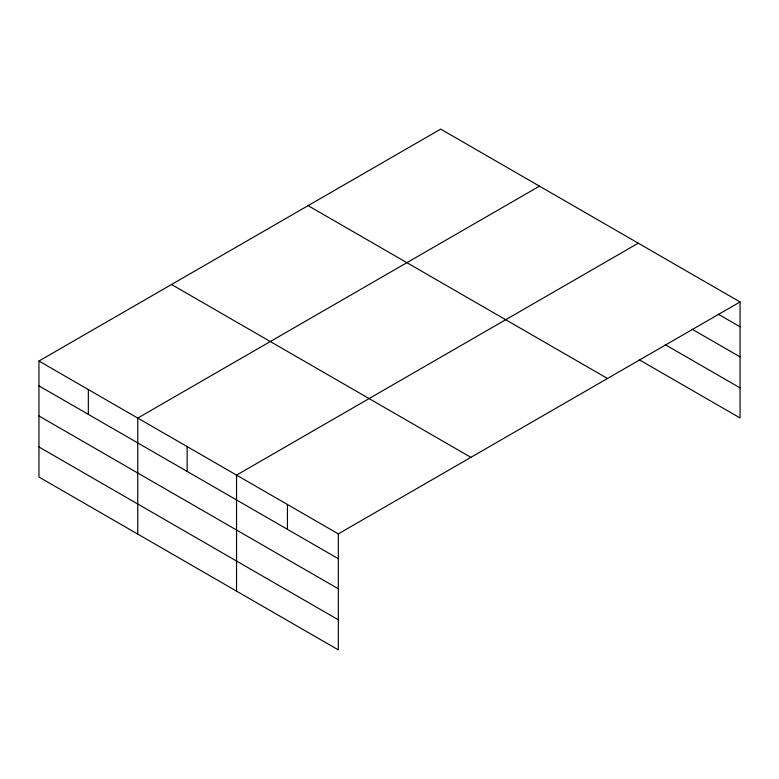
<?xml version="1.0" encoding="UTF-8"?>
<svg xmlns="http://www.w3.org/2000/svg" width="779" height="779" viewBox="0 0 779 779"><rect width="100%" height="100%" fill="white"/><g stroke="black" fill="none" stroke-linecap="round" stroke-linejoin="round"><path stroke-width="1.17" d="M740.05 301.95L440.671 129.11L38.95 361.037L38.95 477.05L338.329 649.89L338.329 533.878L740.05 301.95L740.05 417.963L639.296 359.801M539.467 186.142L137.747 418.07L137.747 534.092M638.264 243.184L236.543 475.112L236.543 591.125M718.238 314.19L740.05 326.781M692.268 329.283L740.05 356.87M665.266 344.698L740.05 387.874M308.104 205.646L607.484 378.487M171.516 284.501L470.896 457.341M38.95 361.037L338.329 533.878M38.95 385.868L338.329 558.709M38.95 415.957L338.329 588.797M38.95 446.961L338.329 619.802M287.441 504.5L287.441 529.331M187.145 446.591L187.145 471.422M88.348 389.558L88.348 414.379"/></g></svg>
